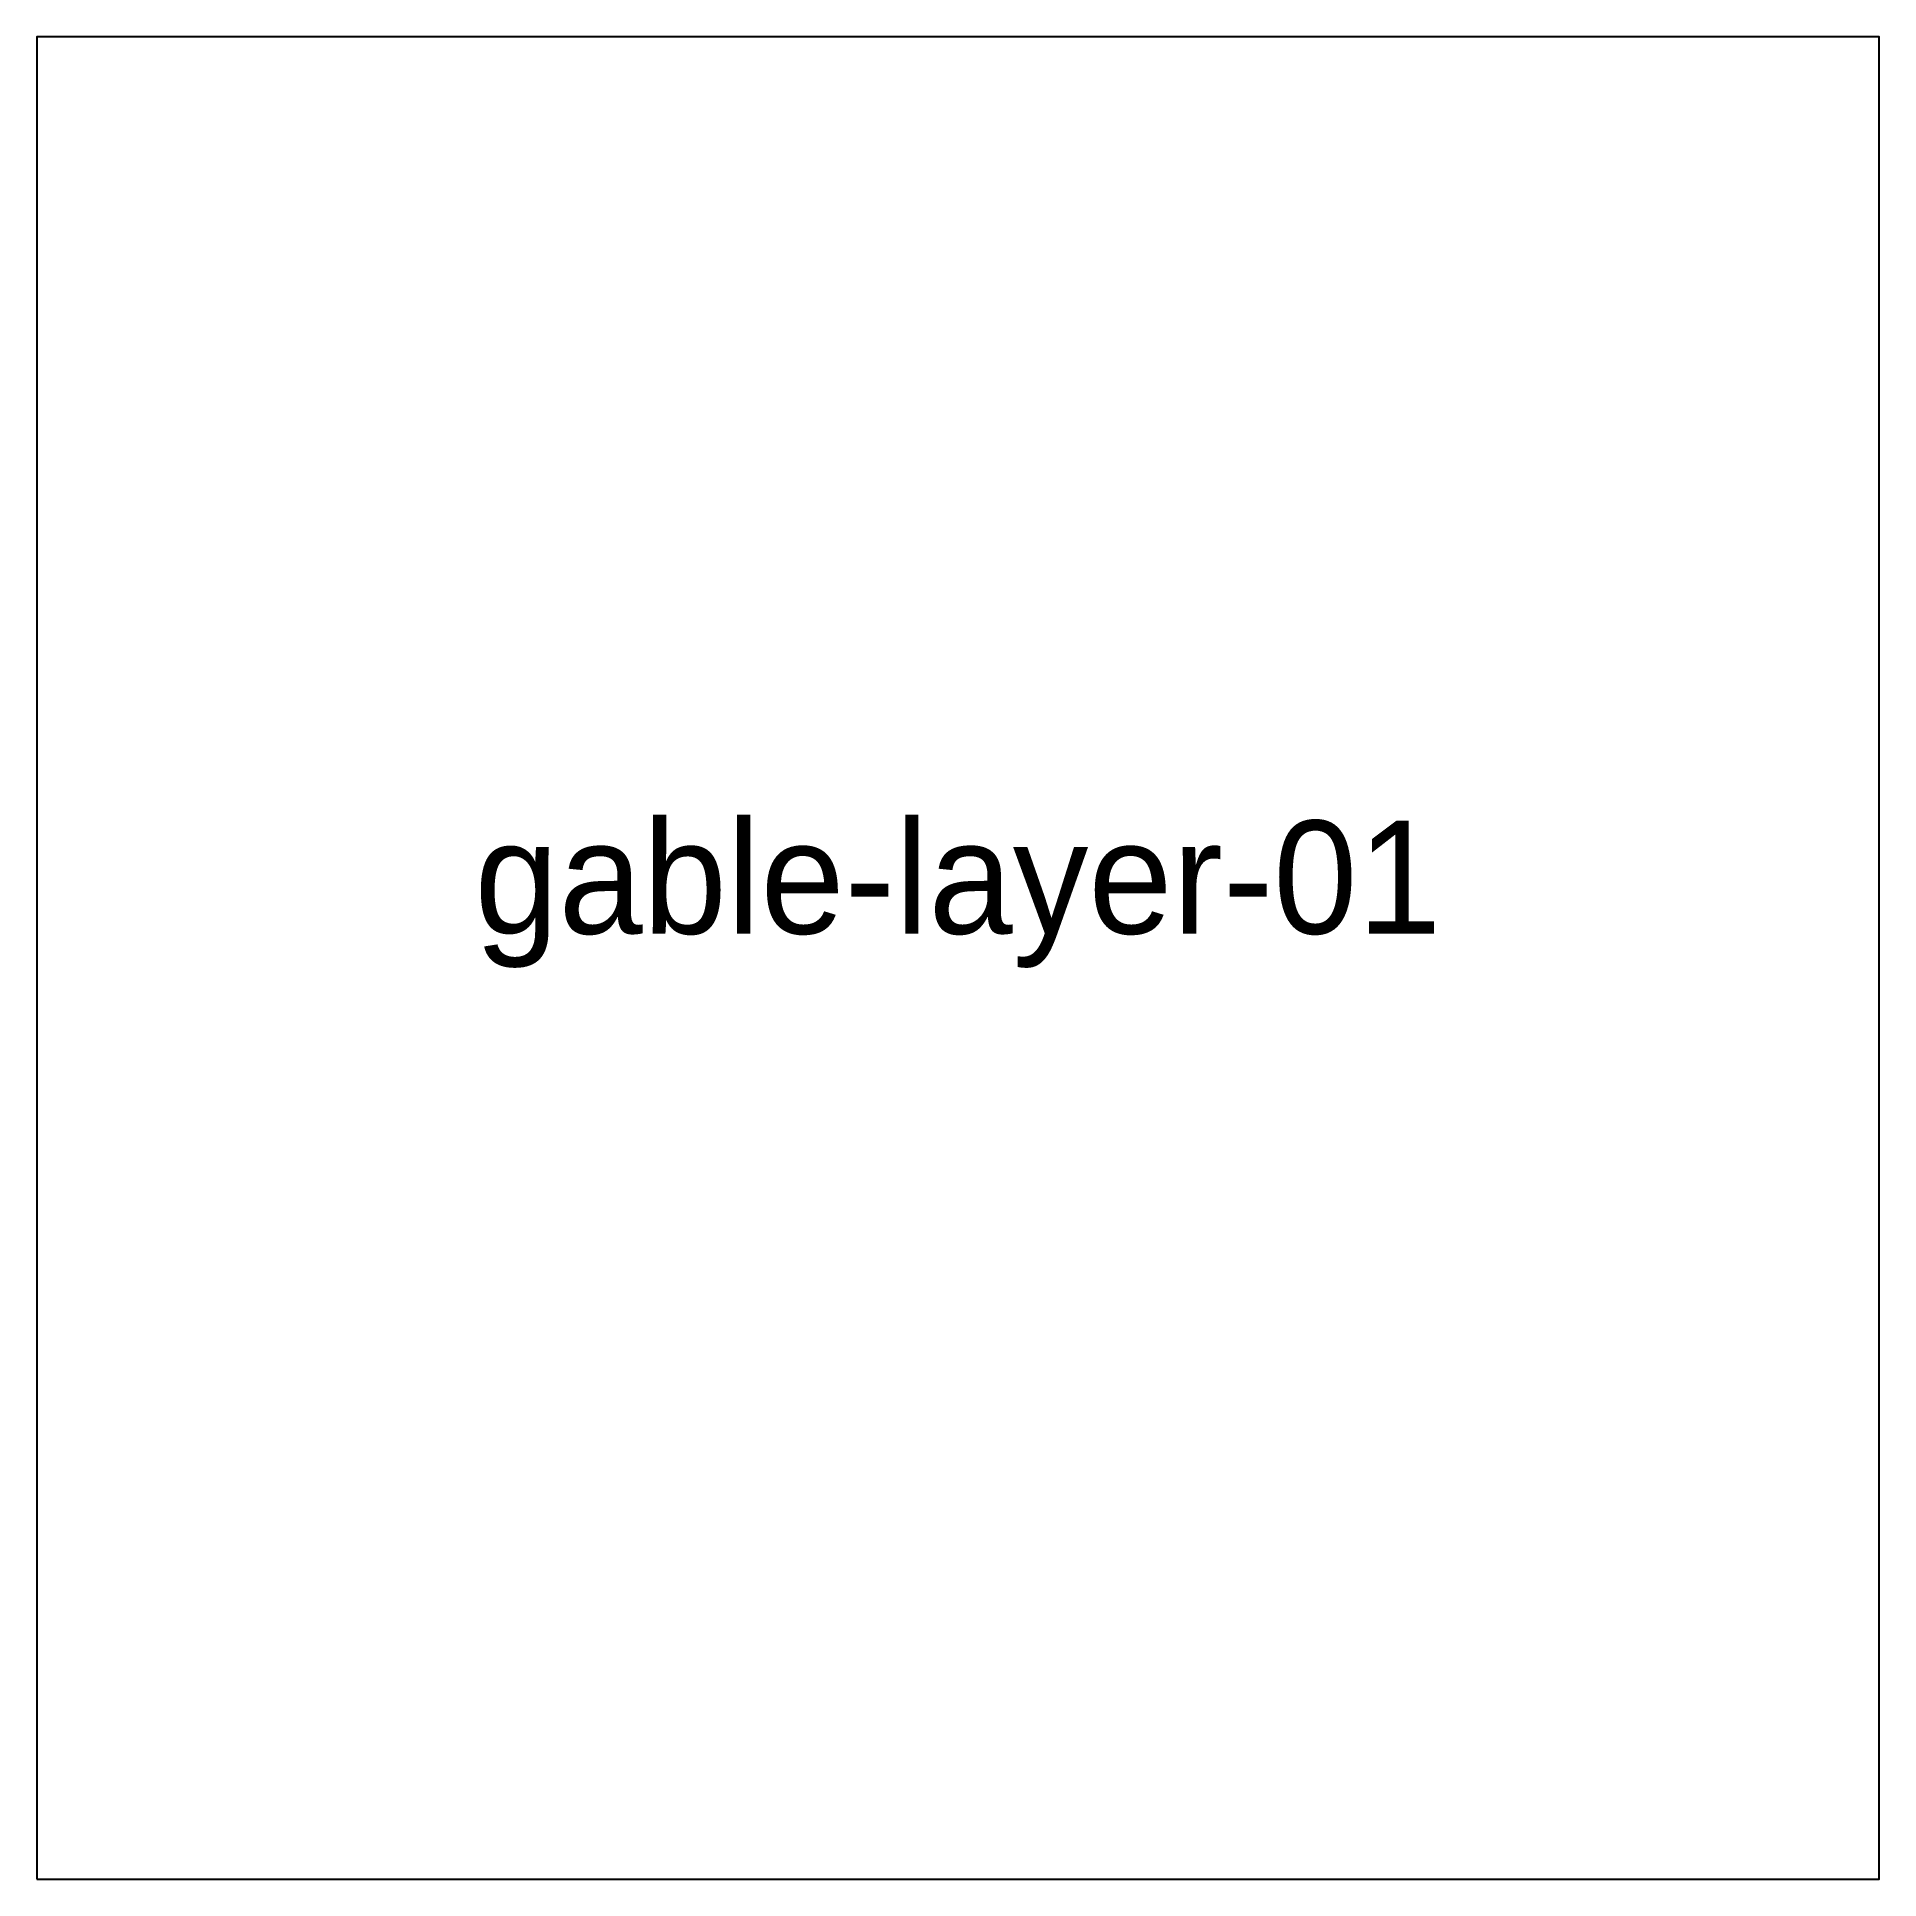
# Model space of a CAD drawing. Header units: millimetres. Extents: x 0 to 228, y 0 to 228.
import ezdxf
from ezdxf.enums import TextEntityAlignment as Align

# ---------------------------------------------------------------- set-up
doc = ezdxf.new("R2010")
doc.units = ezdxf.units.MM
doc.layers.add('CUT_OUTSIDE', color=7, linetype='Continuous')
doc.layers.add('NOTES', color=8, linetype='Continuous')

msp = doc.modelspace()

# ---------------------------------------------------------------- linework, layer by layer
at = {"layer": 'CUT_OUTSIDE'}
msp.add_lwpolyline([(0, 0), (228, 0), (228, 228), (0, 228)], close=True, dxfattribs=at)

# ---------------------------------------------------------------- texts
at = {"layer": 'NOTES'}
msp.add_text('gable-layer-01', height=14, dxfattribs=at).set_placement((114, 124), align=Align.MIDDLE_CENTER)

doc.saveas('drawing.dxf')
